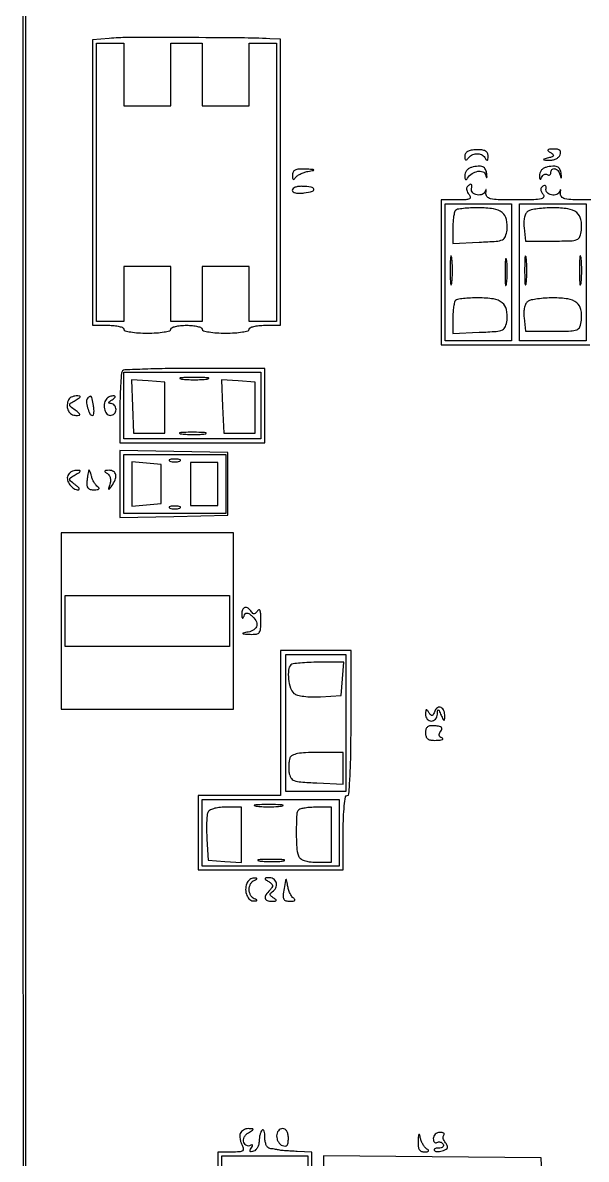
# Model space of a CAD drawing. Extents: x 4 to 1603, y 7 to 792.
# Drawn here: x 4.2 to 148.1, y 291.2 to 581.2 of the extents above; entities that cross this region are included whole.
import ezdxf

# ---------------------------------------------------------------- set-up
doc = ezdxf.new("R2010")
doc.units = 0

msp = doc.modelspace()

# ---------------------------------------------------------------- linework, layer by layer
for points in [[(4.463028, 790.750623, 0.090794), (4.267848, 789.688086, 0.000004), (4.202933, 675.011121, 0.000189), (4.180203, 548.51456, 0.000114), (4.244173, 398.5), (4.5, 7.5), (803.751263, 7.249377), (1603.002525, 6.998755), (1602.751263, 399.249377), (1602.5, 791.5), (803.718854, 791.750623, 0.000059), (387.797189, 791.831666, 0.000332), (164.795027, 791.700628, 0.000012), (5.544081, 791.497643, 0.311183)], [(26.25, 577.227289), (22, 576.885004), (22, 540.442502), (22, 504), (26, 504, -0.023598), (27.532944, 503.92761, -0.037669), (28.825, 503.70625, -0.04382), (29.748945, 503.387127, -0.295869), (30, 503, 0.339565), (30.303225, 502.604992, 0.024068), (31.75, 502.291667, 0.025878), (33.683687, 502.071434, 0.015416), (36, 502, 0.015416), (38.316313, 502.071434, 0.025878), (40.25, 502.291667, 0.024068), (41.696775, 502.604992, 0.339565), (42, 503, -0.295869), (42.251055, 503.387127, -0.04382), (43.175, 503.70625, -0.037669), (44.467056, 503.92761, -0.023598), (46, 504, -0.023598), (47.532944, 503.92761, -0.037669), (48.825, 503.70625, -0.04382), (49.748945, 503.387127, -0.295869), (50, 503, 0.339565), (50.303225, 502.604992, 0.024068), (51.75, 502.291667, 0.025878), (53.683687, 502.071434, 0.015416), (56, 502, 0.015416), (58.316313, 502.071434, 0.025878), (60.25, 502.291667, 0.024068), (61.696775, 502.604992, 0.339565), (62, 503, -0.295869), (62.251055, 503.387127, -0.04382), (63.175, 503.70625, -0.037669), (64.467056, 503.92761, -0.023598), (66, 504), (70, 504), (70, 540.5), (70, 577), (67.25, 577.13183, 0.009803), (59.890573, 577.340123, 0.00159), (45.583551, 577.418939, 0.001094), (30.948479, 577.421001, 0.019582)], [(117.015313, 547.09782, 0.039793), (117.066965, 546.519818, 0.184337), (117.234456, 546.236075, 0.323696), (117.474731, 546.224807, 0.089721), (117.765313, 546.5, -0.106297), (118.775604, 547.395735, -0.111588), (120.047296, 547.777042, -0.122852), (121.265663, 547.561093, -0.147468), (122.143046, 546.802786, 0.023105), (122.562701, 546.204196, 0.347442), (122.793753, 546.146584, 0.273273), (122.948569, 546.366753, 0.01756), (122.984687, 547.183117, 0.116875), (122.809539, 547.953342, 0.157019), (122.315691, 548.464902, 0.099806), (121.420195, 548.734632, 0.030518), (120, 548.780937, 0.033876), (118.651985, 548.650923, 0.08762), (117.733867, 548.327522, 0.13232), (117.204715, 547.807624, 0.136002)], [(138.895147, 548.085964, -0.034301), (139.550736, 547.604895, -0.314665), (139.636537, 547.281661, -0.225535), (139.356311, 547.006159, -0.020647), (138.395147, 546.717278, 0.003495), (137.238718, 546.41253, 0.451723), (137.180463, 546.294228, 0.286258), (137.319335, 546.194627, 0.002626), (138.643011, 546.116001, 0.066327), (139.505282, 546.183727, 0.065103), (140.325597, 546.4747, 0.070637), (140.981685, 546.935138, 0.113337), (141.361626, 547.5, 0.09255), (141.486281, 548.177969, 0.211375), (141.278961, 548.643019, 0.146453), (140.713928, 548.911779, 0.040033), (139.718615, 548.984687, 0.013987), (138.632652, 548.946801, 0.193934), (138.285287, 548.780733, 0.424522), (138.301004, 548.524252, 0.035562)], [(73.015313, 542.25, 0.025962), (73.058519, 541.538638, 0.198242), (73.217026, 541.251221, 0.377644), (73.448835, 541.26207, 0.058323), (73.765313, 541.649185, -0.098488), (74.220553, 542.123228, -0.036644), (75.018561, 542.597283, -0.034568), (75.989114, 543.0004, -0.035215), (77, 543.263003, 0.004464), (78.419847, 543.540022, 0.635542), (78.450671, 543.667696, 0.157598), (78.166479, 543.775569, 0.002069), (76.25, 543.863818, 0.0252), (74.641223, 543.850123, 0.101313), (73.696162, 543.597867, 0.170953), (73.19266, 543.07798, 0.110321)], [(118.75, 544.304452, 0.08431), (118.082495, 544.005962, 0.074663), (117.518561, 543.493339, 0.076537), (117.1413, 542.851226, 0.097193), (117.015313, 542.176676, 0.032173), (117.062662, 541.533237, 0.191088), (117.225665, 541.245487, 0.352473), (117.462244, 541.245483, 0.073293), (117.765313, 541.572942, -0.09512), (118.903814, 542.70083, -0.102035), (120.352043, 543.292207, -0.136511), (121.618195, 543.181733, -0.230844), (122.335562, 542.424972, 0.006125), (122.559564, 541.742611, 0.501688), (122.650985, 541.713189, 0.261198), (122.711764, 541.841895, 0.004462), (122.648212, 542.647531, 0.096537), (122.321822, 543.782065, 0.175852), (121.625188, 544.431117, 0.125071), (120.477497, 544.608168, 0.039143)], [(137.75, 544.304452, 0.085829), (137.087394, 544.00575, 0.077729), (136.537253, 543.493339, 0.079777), (136.180978, 542.851181, 0.098911), (136.078947, 542.176676, 0.019064), (136.136287, 541.505096, 0.209136), (136.271254, 541.277687, 0.438464), (136.443813, 541.313314, 0.039404), (136.664358, 541.756231, -0.07888), (136.926836, 542.193455, -0.105417), (137.290708, 542.477402, -0.121773), (137.697442, 542.564193, -0.131107), (138.08541, 542.447214, 0.092807), (138.434421, 542.312451, 0.171257), (138.731339, 542.359094, 0.174358), (138.929688, 542.580506, 0.096615), (139, 542.940983, -0.178537), (139.290696, 543.729138, -0.271295), (139.962096, 543.962309, -0.1702), (140.776495, 543.482127, -0.100334), (141.324888, 542.480397, 0.003629), (141.577952, 541.685291, 0.462407), (141.663139, 541.650358, 0.300978), (141.721308, 541.754596, 0.002983), (141.648212, 542.647531, 0.096537), (141.321822, 543.782065, 0.175852), (140.625188, 544.431117, 0.125071), (139.477497, 544.608168, 0.039143)], [(73, 538.456215, 0.247384), (73.219798, 538.039156, 0.096935), (73.835507, 537.773398, 0.061032), (74.801035, 537.684033, 0.029035), (76.046363, 537.793497, 0.024452), (78.165479, 538.211211, 0.437176), (78.465238, 538.756021, 0.28941), (77.849253, 539.260386, 0.019733), (75.492767, 539.456921, 0.042603), (74.538342, 539.417378, 0.063884), (73.73225, 539.207976, 0.085635), (73.187537, 538.872056, 0.215062)], [(114.666667, 533.333333, 0.142147), (114.406447, 532.860377, 0.018745), (114.195833, 531.723037, 0.020523), (114.048757, 530.321813, 0.015886), (114, 528.787643), (114, 524.90862), (120.75, 525.20431, 0.00673), (125.065747, 525.451601, 0.085997), (126.633472, 525.839019, 0.199293), (127.413012, 526.65343, 0.064069), (127.822258, 528.310472, 0.082088), (127.688185, 531.008971, 0.175221), (126.593762, 532.753169, 0.129522), (124.350392, 533.717281, 0.037088), (120.544222, 534, 0.011879), (118.499657, 533.951418, 0.016359), (116.668199, 533.804167, 0.013), (115.176306, 533.595536, 0.15637)], [(133.175817, 533.129823, 0.135355), (132.657812, 532.558699, 0.058992), (132.304065, 531.588833, 0.048667), (132.13419, 530.334761, 0.033157), (132.175817, 528.895135), (132.5, 525.5), (139.5, 525.5, 0.005789), (144.074624, 525.552966, 0.086044), (145.640158, 525.861883, 0.213133), (146.414194, 526.637578, 0.062627), (146.822258, 528.310472, 0.081746), (146.690278, 531.003681, 0.174466), (145.602754, 532.747787, 0.13041), (143.378992, 533.710169, 0.038035), (139.627555, 533.984687, 0.014875), (137.56737, 533.917225, 0.017315), (135.617241, 533.727254, 0.016492), (133.991928, 533.457092, 0.092099)], [(113.320074, 518, 0.005179), (113.344207, 515.670434, 0.025693), (113.43855, 514.364062, 0.707215), (113.576315, 514.333801, 0.108536), (113.723396, 514.75, 0.019375), (113.849065, 516.229765, 0.011494), (113.889766, 518, 0.011494), (113.849065, 519.770235, 0.019375), (113.723396, 521.25, 0.108536), (113.576315, 521.666199, 0.707215), (113.43855, 521.635938, 0.025693), (113.344207, 520.329566, 0.005179)], [(127.309869, 517.5, 0.005499), (127.337136, 515.352754, 0.031761), (127.435944, 514.222448, 0.756877), (127.574262, 514.205163, 0.069146), (127.724731, 514.767909, 0.018638), (127.849672, 516.218327, 0.01259), (127.888655, 517.878422, 0.012695), (127.845055, 519.487453, 0.024559), (127.714526, 520.767909, 0.212532), (127.565802, 521.000181, 0.556092), (127.424528, 520.934948, 0.025342), (127.331591, 519.655786, 0.005888)], [(132.320074, 518, 0.005179), (132.344207, 515.670434, 0.025693), (132.43855, 514.364062, 0.707215), (132.576315, 514.333801, 0.108536), (132.723396, 514.75, 0.019375), (132.849065, 516.229765, 0.011494), (132.889766, 518, 0.011494), (132.849065, 519.770235, 0.019375), (132.723396, 521.25, 0.108536), (132.576315, 521.666199, 0.707215), (132.43855, 521.635938, 0.025693), (132.344207, 520.329566, 0.005179)], [(146.320074, 518, 0.005179), (146.344207, 515.670434, 0.025693), (146.43855, 514.364062, 0.707215), (146.576315, 514.333801, 0.108536), (146.723396, 514.75, 0.019375), (146.849065, 516.229765, 0.011494), (146.889766, 518, 0.011494), (146.849065, 519.770235, 0.019375), (146.723396, 521.25, 0.108536), (146.576315, 521.666199, 0.707215), (146.43855, 521.635938, 0.025693), (146.344207, 520.329566, 0.005179)], [(114.666667, 510.333333, 0.142147), (114.406447, 509.860377, 0.018745), (114.195833, 508.723037, 0.020523), (114.048757, 507.321813, 0.015886), (114, 505.787643), (114, 501.90862), (120.75, 502.20431, 0.00673), (125.065747, 502.451601, 0.085997), (126.633472, 502.839019, 0.199293), (127.413012, 503.65343, 0.064069), (127.822258, 505.310472, 0.082088), (127.688185, 508.008971, 0.175221), (126.593762, 509.753169, 0.129522), (124.350392, 510.717281, 0.037088), (120.544222, 511, 0.011879), (118.499657, 510.951418, 0.016359), (116.668199, 510.804167, 0.013), (115.176306, 510.595536, 0.15637)], [(133.175817, 510.129823, 0.135355), (132.657812, 509.558699, 0.058992), (132.304065, 508.588833, 0.048667), (132.13419, 507.334761, 0.033157), (132.175817, 505.895135), (132.5, 502.5), (139.5, 502.5, 0.005789), (144.074624, 502.552966, 0.086044), (145.640158, 502.861883, 0.213133), (146.414194, 503.637578, 0.062627), (146.822258, 505.310472, 0.081746), (146.690278, 508.003681, 0.174466), (145.602754, 509.747787, 0.13041), (143.378992, 510.710169, 0.038035), (139.627555, 510.984687, 0.014875), (137.56737, 510.917225, 0.017315), (135.617241, 510.727254, 0.016492), (133.991928, 510.457092, 0.092099)], [(29.666667, 492.333333, 0.174709), (29.400808, 491.76784, 0.005871), (29.195833, 489.267708, 0.010477), (29.048334, 486.266524, 0.007039), (29, 482.833333), (29, 474), (47.5, 474), (66, 474), (66, 483.5), (66, 493), (48.166667, 493, 0.003496), (41.28273, 492.951873, 0.00551), (35.376042, 492.804167, 0.001706), (30.280493, 492.603134, 0.187801)], [(44.75, 490.276604, 0.019375), (46.229765, 490.150935, 0.011494), (48, 490.110234, 0.011494), (49.770235, 490.150935, 0.019375), (51.25, 490.276604, 0.108536), (51.666199, 490.423685, 0.707215), (51.635938, 490.56145, 0.025693), (50.329566, 490.655793, 0.005179), (48, 490.679926, 0.005179), (45.670434, 490.655793, 0.025693), (44.364062, 490.56145, 0.707215), (44.333801, 490.423685, 0.108536)], [(15.754296, 484.75, 0.091016), (15.516226, 483.370246, 0.121458), (15.832555, 482.143699, 0.137661), (16.639578, 481.307656, 0.133142), (17.774463, 481, 0.028227), (18.593806, 481.046292, 0.434405), (18.744794, 481.249807, 0.18214), (18.544281, 481.583065, 0.009361), (17.525559, 482.357652, -0.014358), (16.378542, 483.248016, -0.23041), (16.179985, 483.682011, -0.243917), (16.404594, 484.090895, -0.016012), (17.58443, 484.827243, 0.008365), (18.634063, 485.460237, 0.196778), (18.832283, 485.736249, 0.453097), (18.703471, 485.917971, 0.021204), (17.856989, 485.969591, 0.070833), (17.194539, 485.887748, 0.065403), (16.561581, 485.62388, 0.069342), (16.052712, 485.225626, 0.104347)], [(20.775429, 485.442095, 0.220101), (20.457604, 484.577068, 0.045829), (20.742966, 482.94196, 0.045855), (21.308492, 481.421183, 0.288402), (21.977959, 481, 0.312298), (22.230655, 481.174889, 0.063505), (22.363517, 481.734375, 0.046545), (22.374247, 482.541637, 0.027294), (22.244751, 483.5, 0.006192), (21.883887, 485.268678, 0.108937), (21.641201, 485.796907, 0.380101), (21.318179, 485.861257, 0.063978)], [(25.666667, 485.333333, 0.147767), (25.055564, 484.193097, 0.097448), (25.049131, 482.694925, 0.112056), (25.591197, 481.458471, 0.237956), (26.5, 481, 0.099038), (27.072457, 481.114514, 0.097945), (27.559375, 481.440625, 0.097945), (27.885486, 481.927543, 0.099038), (28, 482.5, 0.081749), (27.905509, 483.07407, 0.09112), (27.632812, 483.563873, 0.099323), (27.226808, 483.894248, 0.118755), (26.75, 484.015313, -0.066727), (26.295085, 484.081977, -0.405416), (26.1875, 484.269141, -0.167501), (26.378141, 484.559769, -0.021149), (27, 485, 0.030864), (27.509057, 485.375421, 0.118892), (27.741146, 485.689119, 0.342256), (27.687626, 485.890938, 0.160847), (27.416667, 485.984687, 0.053488), (26.952985, 485.941562, 0.039195), (26.455729, 485.799669, 0.039908), (26.000766, 485.58765, 0.067486)], [(44.767909, 476.275269, 0.018638), (46.218327, 476.150328, 0.01259), (47.878422, 476.111345, 0.012695), (49.487453, 476.154945, 0.024559), (50.767909, 476.285474, 0.212532), (51.000181, 476.434198, 0.556092), (50.934948, 476.575472, 0.025342), (49.655786, 476.668409, 0.005888), (47.5, 476.690131, 0.005499), (45.352754, 476.662864, 0.031761), (44.222448, 476.564056, 0.756877), (44.205163, 476.425738, 0.069146)], [(21.032668, 467, 0.048409), (20.941579, 466.68632, 0.006018), (20.818583, 465.985938, 0.007051), (20.693932, 465.14814, 0.005785), (20.583786, 464.25, 0.048523), (20.569109, 463.161967, 0.152049), (20.840807, 462.491993, 0.16473), (21.427807, 462.126248, 0.05958), (22.417119, 462.015313, 0.026221), (23.217004, 462.063189, 0.140109), (23.617264, 462.228008, 0.383831), (23.658413, 462.469475, 0.108385), (23.365682, 462.765313, -0.078969), (22.894871, 463.188656, -0.035575), (22.417789, 463.871686, -0.034086), (22.00652, 464.680441, -0.039387), (21.731684, 465.5, 0.014304), (21.52575, 466.234272, 0.033524), (21.320229, 466.765625, 0.075678), (21.150093, 467.021299, 0.554122)], [(41.75, 469.337719, 0.057986), (42.320008, 469.181385, 0.037979), (43, 469.12966, 0.037979), (43.679992, 469.181385, 0.057986), (44.25, 469.337719, 0.174857), (44.459382, 469.525001, 0.447206), (44.398438, 469.693942, 0.078554), (43.89144, 469.810911, 0.017491), (43, 469.842105, 0.017491), (42.10856, 469.810911, 0.078554), (41.601562, 469.693942, 0.447206), (41.540618, 469.525001, 0.174857)], [(15.685134, 465.621855, 0.156385), (15.621006, 464.480986, 0.097193), (16.20668, 463.261971, 0.094686), (17.227483, 462.329275, 0.13876), (18.39113, 462, 0.321268), (18.577704, 462.133678, 0.227549), (18.545709, 462.39881, 0.069396), (18.174032, 462.83462, 0.023683), (17.525559, 463.357652, -0.014358), (16.378542, 464.248016, -0.23041), (16.179985, 464.682011, -0.243917), (16.404594, 465.090895, -0.016012), (17.58443, 465.827243, 0.008365), (18.634063, 466.460237, 0.196778), (18.832283, 466.736249, 0.453097), (18.703471, 466.917971, 0.021204), (17.856989, 466.969591, 0.077501), (17.189373, 466.878105, 0.066225), (16.541264, 466.586237, 0.068223), (16.010127, 466.146417, 0.094411)], [(25.78387, 466.154738, -0.111729), (26.242406, 465.693856, -0.081428), (26.523322, 465.02536, -0.07343), (26.593672, 464.234499, -0.064672), (26.439537, 463.42005, 0.004034), (26.093876, 462.333988, 0.287765), (26.14042, 462.159251, 0.445359), (26.28096, 462.171635, 0.005334), (26.890355, 463, 0.056634), (27.760928, 464.554752, 0.140065), (27.914573, 465.840027, 0.216056), (27.365639, 466.668969, 0.143234), (26.25, 466.984687, 0.018284), (25.425029, 466.94728, 0.249276), (25.180172, 466.790172, 0.365879), (25.225217, 466.555653, 0.028537)], [(41.75, 457.337719, 0.057986), (42.320008, 457.181385, 0.037979), (43, 457.12966, 0.037979), (43.679992, 457.181385, 0.057986), (44.25, 457.337719, 0.174857), (44.459382, 457.525001, 0.447206), (44.398438, 457.693942, 0.078554), (43.89144, 457.810911, 0.017491), (43, 457.842105, 0.017491), (42.10856, 457.810911, 0.078554), (41.601562, 457.693942, 0.447206), (41.540618, 457.525001, 0.174857)], [(60.078947, 430.25, 0.01769), (60.13655, 429.535621, 0.202836), (60.272795, 429.295484, 0.449589), (60.447988, 429.329277, 0.038431), (60.676193, 429.791738, -0.06923), (61.001376, 430.359926, -0.214827), (61.38203, 430.562728, -0.156919), (61.875785, 430.43928, -0.03412), (62.597246, 429.919293, -0.087067), (63.698102, 428.62386, -0.184324), (63.912654, 427.344255, -0.198039), (63.221828, 426.311257, -0.100347), (61.75, 425.705733, 0.00362), (60.431321, 425.441828, 0.574721), (60.392379, 425.325405, 0.200802), (60.598669, 425.224735, 0.002047), (62.25, 425.136182, 0.038896), (63.836355, 425.181044, 0.207132), (64.574324, 425.598217, 0.146932), (64.917633, 426.521429, 0.017083), (64.984687, 428.75, 0.013623), (64.93429, 430.35814, 0.073115), (64.756743, 431.21401, 0.363285), (64.466063, 431.381741, 0.211171), (64.109687, 431.143237, -0.045108), (63.678736, 430.582121, -0.167837), (63.291912, 430.374236, -0.218762), (62.9263, 430.475495, -0.079241), (62.565983, 430.893237, 0.095559), (61.751922, 431.77745, 0.226045), (60.894327, 431.943741, 0.241134), (60.265761, 431.385373, 0.104458)], [(70, 402.5), (70, 384), (59.5, 384), (49, 384), (49, 374.5), (49, 365), (67.5, 365), (86, 365), (86, 374.5, -0.008575), (86.066212, 378.360608, -0.017647), (86.276316, 381.375, -0.013417), (86.576184, 383.638562, -0.368504), (87, 384, 0.393171), (87.454798, 384.423018, 0.004594), (87.736486, 388.875, 0.009564), (87.938251, 394.658034, 0.003937), (88, 402.5), (88, 421), (79, 421), (70, 421)], [(72.666667, 417.333333, 0.173942), (72.040718, 416.007042, 0.04996), (72.04836, 413.701215, 0.050167), (72.522152, 411.40408, 0.1446), (73.418824, 410.06737, 0.113567), (74.315998, 409.615513, 0.027972), (75.948671, 409.310875, 0.026293), (77.961775, 409.157655, 0.020141), (80.168824, 409.194925), (85.5, 409.5), (85.807498, 413.75), (86.114996, 418), (79.724164, 418, 0.009706), (77.227327, 417.951525, 0.01384), (75.014807, 417.804167, 0.00974), (73.199761, 417.59697, 0.164525)], [(109.353774, 405.479536, -0.027078), (108.990588, 404.667462, -0.225488), (108.678934, 404.429287, -0.272795), (108.339851, 404.543027, -0.037405), (107.876149, 405.166154, 0.022469), (107.441503, 405.788165, 0.3555), (107.20731, 405.8437, 0.267807), (107.050998, 405.613819, 0.01627), (107.015313, 404.75, 0.08452), (107.123084, 404.081711, 0.094034), (107.445123, 403.514063, 0.101436), (107.929049, 403.13455, 0.116238), (108.5, 403, 0.114474), (109.077695, 403.134018, 0.096185), (109.580021, 403.514063, 0.089642), (109.929975, 404.081639, 0.083586), (110.070285, 404.75, -0.011173), (110.131074, 405.721577, -0.467319), (110.282091, 405.827495, -0.223503), (110.489401, 405.652006, -0.005675), (111, 404.5, 0.007086), (111.484639, 403.414842, 0.206801), (111.7061, 403.217153, 0.479221), (111.86619, 403.320418, 0.015651), (111.929715, 404.190983, 0.096147), (111.712765, 405.624871, 0.193642), (110.967216, 406.467381, 0.277522), (110.064658, 406.39721, 0.147399)], [(107, 399.988798, 0.077115), (107.14826, 399.033215, 0.165468), (107.585762, 398.440439, 0.124251), (108.395754, 398.135756, 0.035327), (109.75, 398.078947, 0.017829), (110.732445, 398.142259, 0.072304), (111.31274, 398.286954, 0.397348), (111.398475, 398.476068, 0.217962), (111.208262, 398.676193, -0.07741), (110.698277, 398.979188, -0.177723), (110.476357, 399.359317, -0.159285), (110.541465, 399.823799, -0.059455), (110.903458, 400.383674, 0.097055), (111.207625, 400.941481, 0.286072), (111.103512, 401.346611, 0.144551), (110.566429, 401.622738, 0.026305), (109.445196, 401.775226, 0.042051), (108.259895, 401.773475, 0.137209), (107.531932, 401.500926, 0.166493), (107.132491, 400.929262, 0.070093)], [(72.389534, 393.572726, 0.054107), (72.201902, 392.862539, 0.022994), (72.099391, 391.882413, 0.022427), (72.085125, 390.816682, 0.027327), (72.170919, 389.822726, 0.10066), (72.627846, 388.536688, 0.170239), (73.499077, 387.815401, 0.070118), (75.210395, 387.443003, 0.007621), (79.25, 387.20431), (86, 386.90862), (86, 390.95431), (86, 395), (79.468615, 395, 0.011671), (76.350172, 394.927197, 0.038085), (74.302253, 394.674405, 0.062135), (73.005098, 394.240128, 0.191598)], [(51.411819, 379.630801, 0.072652), (51.22407, 378.796535, 0.010984), (51.130869, 377.083194, 0.01212), (51.114251, 375.041304, 0.010214), (51.193204, 372.880801), (51.5, 367.5), (55.75, 367.192502), (60, 366.885004), (60, 373.942502), (60, 381), (55.968615, 381, 0.026259), (54.258812, 380.910142, 0.046754), (52.878229, 380.632509, 0.060772), (51.892761, 380.200336, 0.169009)], [(63.75, 381.276604, 0.019375), (65.229765, 381.150935, 0.011494), (67, 381.110234, 0.011494), (68.770235, 381.150935, 0.019375), (70.25, 381.276604, 0.108536), (70.666199, 381.423685, 0.707215), (70.635937, 381.56145, 0.025693), (69.329566, 381.655793, 0.005179), (67, 381.679926, 0.005179), (64.670434, 381.655793, 0.025693), (63.364062, 381.56145, 0.707215), (63.333801, 381.423685, 0.108536)], [(74.666667, 380.333333, 0.186518), (74.127661, 379.115245, 0.010682), (74.017365, 374.944791, 0.01549), (74.123958, 370.829914, 0.077538), (74.606989, 368.581787, 0.135731), (75.120644, 367.886424, 0.081869), (76.025327, 367.390558, 0.058118), (77.342087, 367.093458, 0.026458), (79.106989, 367), (83, 367), (83, 374), (83, 381), (79.166667, 381, 0.016072), (77.650003, 380.951236, 0.020702), (76.263542, 380.804167, 0.018996), (75.138112, 380.593478, 0.14152)], [(64.767909, 367.275269, 0.018638), (66.218327, 367.150328, 0.01259), (67.878422, 367.111345, 0.012695), (69.487453, 367.154945, 0.024559), (70.767909, 367.285474, 0.212532), (71.000181, 367.434198, 0.556092), (70.934948, 367.575472, 0.025342), (69.655786, 367.668409, 0.005888), (67.5, 367.690131, 0.005499), (65.352754, 367.662864, 0.031761), (64.222448, 367.564056, 0.756877), (64.205163, 367.425738, 0.069146)], [(61.361626, 361.5, 0.095527), (61.09356, 359.99205, 0.096072), (61.40638, 358.495799, 0.116082), (62.18339, 357.427388, 0.19554), (63.218615, 357.078947, 0.011982), (63.873211, 357.135049, 0.36718), (63.97782, 357.245655, 0.30932), (63.89123, 357.388093, 0.01027), (63.25, 357.662281, -0.109745), (62.77178, 357.990955, -0.064843), (62.367188, 358.557045, -0.060083), (62.093179, 359.261398, -0.062829), (62, 360, -0.062829), (62.093179, 360.738602, -0.060083), (62.367188, 361.442955, -0.064843), (62.77178, 362.009045, -0.109745), (63.25, 362.337719, 0.01027), (63.89123, 362.611907, 0.30932), (63.97782, 362.754345, 0.36718), (63.873211, 362.864951, 0.011982), (63.218615, 362.921053, 0.107569), (62.685734, 362.838999, 0.071645), (62.144554, 362.536184, 0.067116), (61.677538, 362.067466, 0.070903)], [(66.991641, 362.026328, -0.043931), (67.693851, 361.49075, -0.181316), (67.932945, 361.023161, -0.182338), (67.805025, 360.515362, -0.044506), (67.241641, 359.841641, 0.047136), (66.261479, 358.656937, 0.1962), (66.072513, 357.768251, 0.275337), (66.566327, 357.199881, 0.081899), (67.75, 357.015313, 0.015461), (68.63092, 357.050276, 0.276177), (68.854177, 357.206151, 0.350217), (68.794125, 357.439995, 0.02023), (68.143237, 357.890313, -0.045108), (67.582121, 358.321264, -0.167837), (67.374236, 358.708088, -0.218762), (67.475495, 359.0737, -0.079241), (67.893237, 359.434017, 0.138975), (68.774854, 360.397532, 0.162425), (68.950585, 361.619571, 0.182403), (68.360698, 362.60353, 0.17131), (67.25, 362.984687, 0.0118), (66.277243, 362.953209, 0.323507), (66.089324, 362.800714, 0.316019), (66.173014, 362.570626, 0.011499)], [(70.885773, 360.25, 0.018821), (70.654963, 358.439897, 0.134013), (70.809377, 357.577866, 0.224098), (71.337894, 357.145029, 0.063249), (72.423193, 357.015313, 0.02541), (73.229848, 357.0623, 0.143707), (73.623365, 357.226109, 0.390759), (73.658698, 357.466636, 0.10104), (73.350815, 357.765313, -0.101618), (72.882068, 358.221086, -0.03832), (72.425159, 359.018561, -0.035998), (72.046792, 359.989122, -0.036439), (71.813396, 361, 0.005356), (71.561286, 362.516146, 0.570977), (71.400874, 362.576104, 0.18118), (71.235081, 362.294697, 0.002368)], [(69, 297.106989, 0.07271), (69.112085, 296.340293, 0.064008), (69.440625, 295.600966, 0.066864), (69.926463, 294.999607, 0.098143), (70.5, 294.638374, 0.100949), (71.188759, 294.52355, 0.219604), (71.656385, 294.760129, 0.135263), (71.924542, 295.392285, 0.033085), (72, 296.531385, 0.048301), (71.900652, 297.557412, 0.088469), (71.598093, 298.338564, 0.117745), (71.117753, 298.823711, 0.139894), (70.5, 299, 0.125389), (69.927938, 298.854248, 0.100779), (69.440625, 298.443928, 0.090193), (69.113102, 297.830154, 0.077727)], [(105.116001, 295.75, 0.035092), (105.152386, 294.450819, 0.110555), (105.423636, 293.627805, 0.160284), (105.948522, 293.172668, 0.101656), (106.75, 293.015313, 0.027028), (107.452129, 293.059459, 0.194031), (107.744274, 293.21911, 0.374523), (107.737428, 293.452355, 0.062581), (107.365682, 293.765313, -0.078969), (106.894871, 294.188656, -0.035575), (106.417789, 294.871686, -0.034086), (106.00652, 295.680441, -0.039387), (105.731684, 296.5, 0.012082), (105.467147, 297.459603, 0.599795), (105.313563, 297.490273, 0.157827), (105.189723, 297.175004, 0.004766)], [(109, 296.440983, 0.06068), (109.067661, 295.885513, 0.129571), (109.273452, 295.50893, 0.191518), (109.57792, 295.36763, 0.153598), (109.930902, 295.457295, -0.108373), (110.334197, 295.598899, -0.099685), (110.77286, 295.565079, -0.095498), (111.179369, 295.360589, -0.090427), (111.489919, 295.016312, -0.156531), (111.585442, 294.631032, -0.191363), (111.426606, 294.298542, -0.127805), (111.007969, 294.073767, -0.059699), (110.39235, 294, 0.034467), (109.771319, 293.957139, 0.094541), (109.356751, 293.816836, 0.228986), (109.213923, 293.610611, 0.239666), (109.290205, 293.376461, 0.144165), (109.64681, 293.182091, 0.054523), (110.216957, 293.122728, 0.04821), (110.889885, 293.19129, 0.042156), (111.569496, 293.388295, 0.048577), (112.319998, 293.763392, 0.186245), (112.627153, 294.174248, 0.191994), (112.573905, 294.676236, 0.051965), (112.1213, 295.353842, -0.051232), (111.747673, 295.911443, -0.06693), (111.534921, 296.486564, -0.082649), (111.506798, 296.990673, -0.17068), (111.675343, 297.342009, 0.207794), (111.772948, 297.589508, 0.244364), (111.650465, 297.806715, 0.107049), (111.262653, 297.954785, 0.037878), (110.666667, 298, 0.092423), (110.03043, 297.88138, 0.096142), (109.489583, 297.542039, 0.099338), (109.127626, 297.035816, 0.106072)]]:
    msp.add_lwpolyline(points, format="xyb", close=True)
for points in [[(796, 8), (400.5, 8), (5, 8), (5, 399.5), (5, 791), (188.5, 791), (372, 791), (372, 734.5), (372, 678), (492, 678), (612, 678), (612, 734.5), (612, 791), (860.835203, 791, -0.000244)], [(149.216064, 536, -0.005519), (144.594036, 536.051024, -0.049932), (142.59117, 536.296306, -0.165522), (141.703885, 536.83995, -0.213693), (141.450096, 537.75, 0.008068), (141.535109, 538.385648, 0.125357), (141.506255, 538.601981, 0.667447), (141.428975, 538.602885, 0.020042), (141.272159, 538.192914, -0.224264), (140.499143, 537.390091, -0.140436), (139.175074, 537.278558, -0.152014), (138.062009, 537.88191, -0.251683), (137.774777, 538.88372, 0.077255), (137.800787, 539.318887, 0.210703), (137.653545, 539.582222, 0.220078), (137.365949, 539.644238, 0.083369), (136.976218, 539.485302, 0.101699), (136.566492, 539.098773, 0.166224), (136.434768, 538.644768, 0.120295), (136.596896, 538.094421, 0.041723), (137.073886, 537.410972, -0.29121), (137.160744, 536.725161, -0.23602), (136.566119, 536.257472, -0.045807), (134.657207, 536.044003, -0.004954), (130.216064, 536, -0.005519), (125.594036, 536.051024, -0.049932), (123.59117, 536.296306, -0.165522), (122.703885, 536.83995, -0.213693), (122.450096, 537.75, 0.008068), (122.535109, 538.385648, 0.125357), (122.506255, 538.601981, 0.667447), (122.428975, 538.602885, 0.020042), (122.272159, 538.192914, -0.225185), (121.507693, 537.401751, -0.134006), (120.177093, 537.277442, -0.147502), (119.051169, 537.843953, -0.26033), (118.75, 538.80939, 0.035345), (118.863396, 539.636139, 0.302858), (118.686215, 539.943801, 0.285842), (118.321885, 539.90846, 0.032978), (117.675343, 539.342009, 0.171918), (117.507446, 538.989854, 0.082297), (117.537806, 538.483088, 0.066538), (117.753708, 537.904134, 0.050768), (118.131121, 537.342009, -0.127701), (118.438003, 536.68794, -0.346974), (118.215441, 536.263841, -0.094532), (117.290016, 536.046126, -0.010639), (115.122445, 536), (111, 536), (111, 517.5), (111, 499), (149, 499)], [(78, 286.5), (78, 293), (74.25, 293.152314, -0.004647), (72.740947, 293.227662, -0.005405), (71.307812, 293.328135, -0.004832), (70.097914, 293.43789, -0.03205), (69.5, 293.536965, 0.012489), (69.02778, 293.634316, 0.006254), (68.426563, 293.734936, 0.006205), (67.801517, 293.823595, 0.009119), (67.25, 293.88465, -0.189764), (66.771718, 294.125851, -0.07674), (66.367188, 294.749449, -0.061025), (66.092082, 295.637582, -0.044651), (66, 296.666667, 0.025519), (65.950176, 297.642241, 0.063129), (65.788511, 298.338511, 0.158332), (65.550426, 298.640083, 0.357636), (65.280036, 298.61337, 0.09941), (65.000677, 298.193626, 0.032488), (64.762739, 297.485379, 0.030899), (64.594601, 296.644599, 0.030348), (64.530036, 295.784415, -0.06091), (64.414992, 294.943166, -0.061556), (64.100747, 294.157628, -0.067702), (63.644451, 293.543103, -0.118632), (63.110804, 293.20798, -0.043303), (62.532475, 293.067659, -0.280075), (62.26704, 293.178221, -0.262185), (62.23225, 293.473866, -0.039491), (62.515313, 294.024777, 0.022244), (62.805825, 294.54525, 0.215129), (62.815898, 294.791936, 0.412782), (62.656824, 294.860105, 0.043898), (62.259293, 294.660252, -0.13313), (61.815388, 294.52833, -0.124138), (61.352471, 294.633231, -0.106327), (60.940618, 294.967449, -0.077861), (60.646318, 295.479297, -0.116863), (60.560751, 296.115293, -0.08424), (60.750384, 296.808523, -0.077414), (61.181026, 297.452229, -0.074847), (61.791533, 297.943144, 0.005572), (62.848229, 298.57508, 0.250018), (62.973504, 298.788552, 0.409774), (62.843148, 298.932148, 0.00941), (61.833333, 298.969591, 0.069954), (61.162699, 298.887749, 0.065587), (60.52459, 298.62388, 0.06991), (60.014272, 298.22562, 0.106458), (59.718461, 297.75, 0.083996), (59.610572, 297.145741, 0.039666), (59.666307, 296.353125, 0.037846), (59.858971, 295.511918, 0.043585), (60.170311, 294.75, -0.069255), (60.495868, 293.820054, -0.304693), (60.284428, 293.310106, -0.133952), (59.507962, 293.052873, -0.013398), (57.535184, 293), (54, 293), (54, 286.5)], [(136.798016, 285.813259), (136.5, 291.5), (108.75, 291.765819), (81, 292.031637), (81, 286.015819, -0.010572)]]:
    msp.add_lwpolyline(points, format="xyb")
for points in [[(30, 568), (30, 560), (36, 560), (42, 560), (42, 568), (42, 576), (46, 576), (50, 576), (50, 568), (50, 560), (56, 560), (62, 560), (62, 568), (62, 576), (65.5, 576), (69, 576), (69, 540.5), (69, 505), (65.5, 505), (62, 505), (62, 512), (62, 519), (56, 519), (50, 519), (50, 512), (50, 505), (46, 505), (42, 505), (42, 512), (42, 519), (36, 519), (30, 519), (30, 512), (30, 505), (26.5, 505), (23, 505), (23, 540.5), (23, 576), (26.5, 576), (30, 576)], [(129, 517.5), (129, 500), (120.5, 500), (112, 500), (112, 517.5), (112, 535), (120.5, 535), (129, 535)], [(148, 517.5), (148, 500), (139.5, 500), (131, 500), (131, 517.5), (131, 535), (139.5, 535), (148, 535)], [(65, 483.5), (65, 475), (47.5, 475), (30, 475), (30, 483.5), (30, 492), (47.5, 492), (65, 492)], [(32.202947, 483.309797), (32.5, 476.5), (36.5, 476.5), (40.5, 476.5), (40.5, 483), (40.5, 489.5), (36.202947, 489.809797), (31.905894, 490.119594)], [(55.202947, 483.309797), (55.5, 476.5), (59.5, 476.5), (63.5, 476.5), (63.5, 483), (63.5, 489.5), (59.202947, 489.809797), (54.905894, 490.119594)], [(29, 463.5), (29, 454.943561), (42.75, 455.22178), (56.5, 455.5), (56.5, 463.5), (56.5, 471.5), (42.75, 471.77822), (29, 472.056439)], [(56, 463.5), (56, 456), (43, 456), (30, 456), (30, 463.5), (30, 471), (43, 471), (56, 471)], [(32, 463.5), (32, 457.879269), (35.75, 458.189635), (39.5, 458.5), (39.5, 463.5), (39.5, 468.5), (35.75, 468.810365), (32, 469.120731)], [(47, 463.5), (47, 458), (50.5, 458), (54, 458), (54, 463.5), (54, 469), (50.5, 469), (47, 469)], [(14, 428.5), (14, 406), (36, 406), (58, 406), (58, 428.5), (58, 451), (36, 451), (14, 451)], [(57, 428.5), (57, 422), (36, 422), (15, 422), (15, 428.5), (15, 435), (36, 435), (57, 435)], [(86.684211, 402.5), (86.684211, 385), (79, 385), (71.315789, 385), (71.315789, 402.5), (71.315789, 420), (79, 420), (86.684211, 420)], [(85, 374.5), (85, 366), (67.5, 366), (50, 366), (50, 374.5), (50, 383), (67.5, 383), (85, 383)], [(77, 286.5), (77, 281), (66, 281), (55, 281), (55, 286.5), (55, 292), (66, 292), (77, 292)]]:
    msp.add_lwpolyline(points, close=True)

doc.saveas('drawing.dxf')
